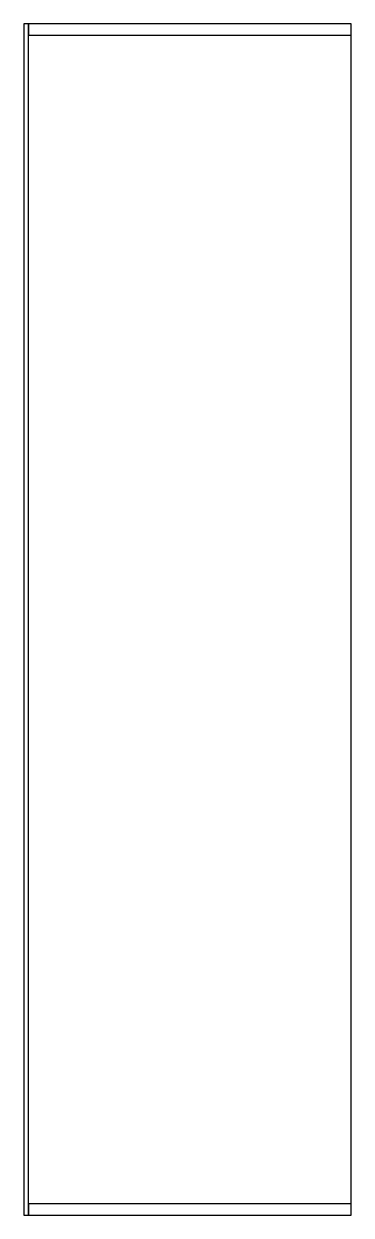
# Model space of a CAD drawing. Header units: metres. Extents: x 0 to 550, y 0 to 2000.
import ezdxf

# ---------------------------------------------------------------- set-up
doc = ezdxf.new("R2010")
doc.units = ezdxf.units.M

msp = doc.modelspace()

# ---------------------------------------------------------------- linework, layer by layer
for p, q in [((550, 2000), (0, 2000)), ((0, 2000), (0, 0)), ((8, 2000), (0, 2000)), ((0, 2000), (0, 0)), ((8, 0), (8, 2000)), ((550, 2000), (8, 2000)), ((8, 2000), (8, 1981)), ((550, 0), (550, 2000)), ((550, 1981), (550, 2000)), ((8, 1981), (550, 1981)), ((550, 19), (550, 1981)), ((0, 0), (550, 0)), ((0, 0), (8, 0)), ((550, 19), (8, 19)), ((8, 19), (8, 0)), ((8, 0), (550, 0)), ((550, 0), (550, 19))]:
    msp.add_line(p, q)

doc.saveas('drawing.dxf')
